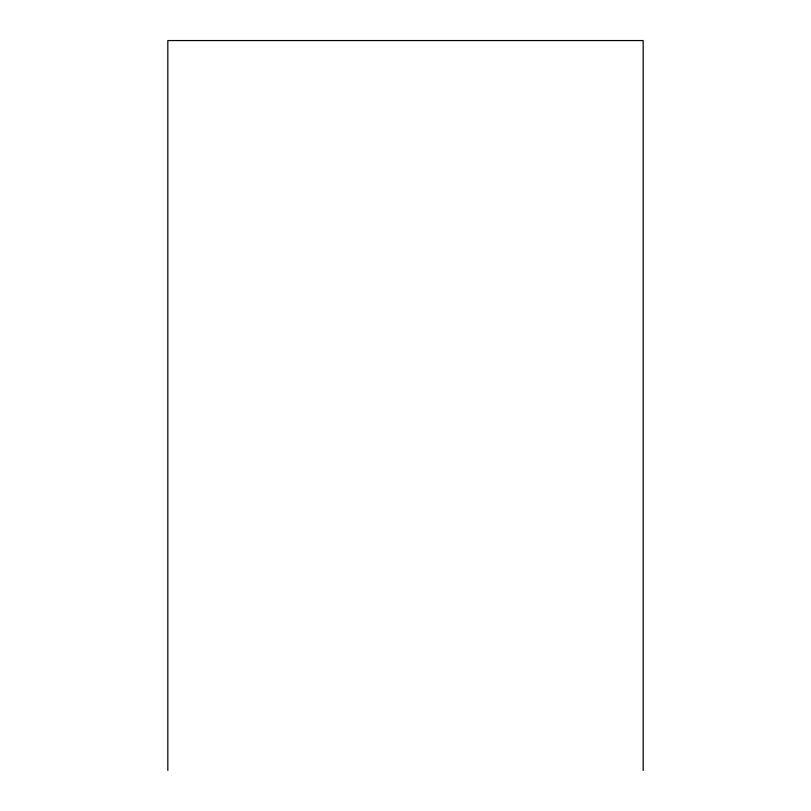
<?xml version="1.0" encoding="UTF-8"?>
<svg xmlns="http://www.w3.org/2000/svg" width="811" height="811" viewBox="0 0 811 811"><rect width="100%" height="100%" fill="white"/><g stroke="black" fill="none" stroke-linecap="round" stroke-linejoin="round"><path stroke-width="1.22" d="M643.174 770.45L643.174 40.55L167.826 40.55L167.826 770.45"/></g></svg>
